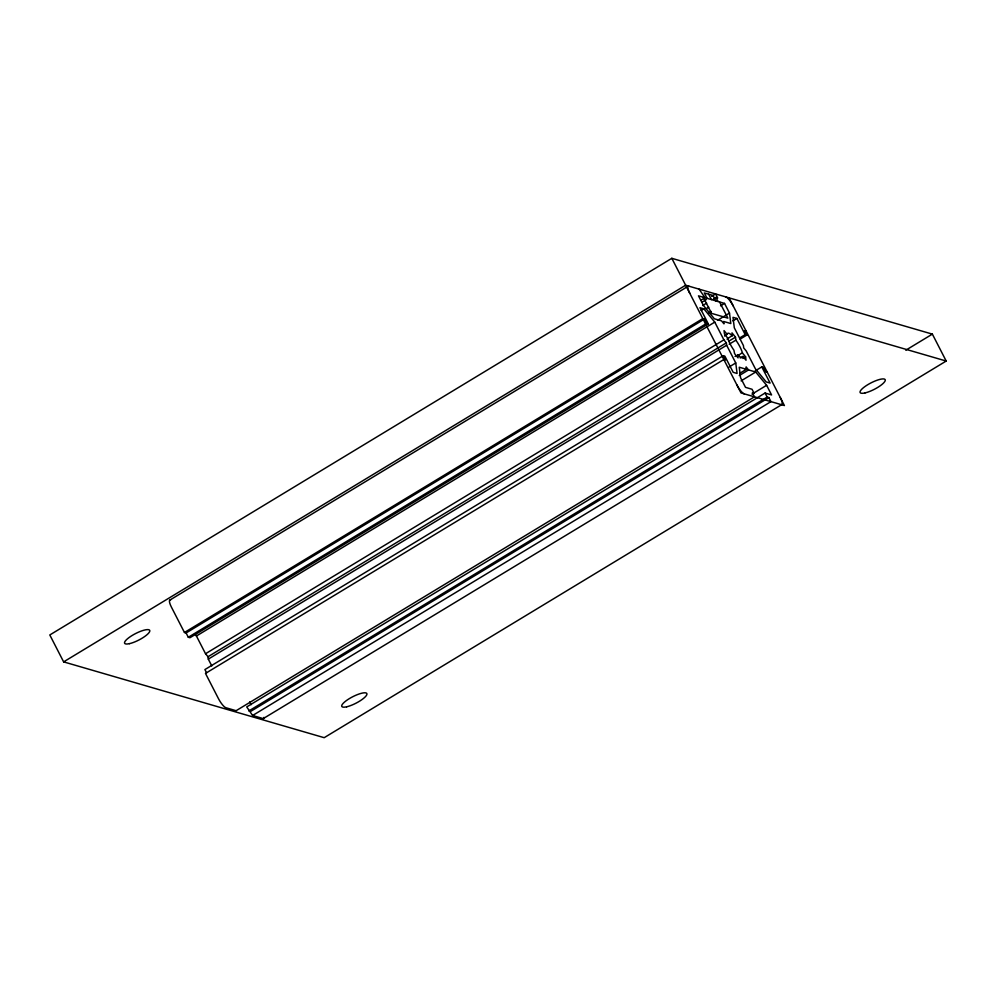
<?xml version="1.0" encoding="UTF-8"?>
<svg xmlns="http://www.w3.org/2000/svg" width="996" height="996" viewBox="0 0 996 996"><rect width="100%" height="100%" fill="white"/><g stroke="black" fill="none" stroke-linecap="round" stroke-linejoin="round"><path stroke-width="1.49" d="M724.54 336.026L727.192 334.183A14.093 3.573 58.8 0 1 732.085 335.602L727.055 339.138M740.215 357.975L742.867 356.593A14.093 3.573 58.8 0 1 737.986 355.174L735.036 356.468M671.814 258.313L49.8 634.962L63.632 661.879L324.186 737.687L946.2 361.038L932.368 334.121L671.814 258.313L740.987 392.91L784.412 405.546L729.072 297.866M63.632 661.879L685.646 285.23L946.2 361.038M169.855 600.078L688.211 286.213M701.01 300.145L704.994 297.729L699.117 289.151M702.317 302L706.313 299.584M711.63 296.36L715.614 293.945L717.693 297.991L715.95 297.48L713.298 299.086M702.666 305.535L706.65 303.12M701.209 310.453L703.873 308.847L714.767 322.119L723.88 339.848L726.345 342.861L726.644 345.239L735.758 362.967L737.077 373.45L733.181 372.317L724.876 356.17L723.245 355.697L204.902 669.573L206.57 672.798M706.064 308.76L708.729 307.154M708.592 313.068L711.244 311.462M720.556 305.834L724.54 303.419L729.495 313.068L730.815 323.551L723.669 321.471L723.968 323.849L721.49 320.849L714.344 318.77L703.45 305.486L698.482 295.837L724.54 303.419M184.459 632.485L702.803 318.608L704.433 319.081L706.65 323.389L708.281 323.862L189.925 637.739L188.306 637.266L186.09 632.958L184.459 632.485L171.449 607.187A9.4 2.378 58.8 0 1 170.565 600.053M186.09 632.958L704.433 319.081M188.306 637.266L706.65 323.389M194.606 633.792L196.424 635.996L714.767 322.119M717.543 320.314L729.495 313.068M732.894 320.874L736.891 318.459L745.182 334.606L746.813 335.079L740.165 339.101M196.424 635.996L205.537 653.725L723.88 339.848M728.835 341.167L735.484 337.146L731.985 332.888L732.371 335.926M211.799 665.926L208.301 659.115L208.002 656.738L726.345 342.861M208.301 659.115L726.644 345.239M729.209 344.205L735.857 340.171L735.484 337.146M739.866 337.831L745.182 334.606M737.127 356.219L742.381 352.671A14.093 3.573 58.8 0 0 736.156 340.557L735.857 340.171M742.941 358.448L745.593 356.842L742.443 352.995M729.109 366.989L735.758 362.967M739.754 373.326L746.402 369.304L746.104 366.926L748.569 369.927L755.715 372.018L766.621 385.29L771.576 394.939L765.065 393.047L246.722 706.923L252.611 715.502L262.807 718.477A9.4 2.378 58.8 0 0 263.94 717.381M739.269 375.567L748.569 369.927M755.142 370.935L761.791 366.914L763.422 367.387L765.625 371.695L767.256 372.168M741.099 380.87L755.715 372.018M752.005 394.142L766.621 385.29M248.801 710.957L767.144 397.08L768.875 397.591L770.954 401.625L252.611 715.502M250.531 711.468L768.875 397.591M263.517 718.44L781.86 404.575M905.787 350.219L932.368 334.121M703.873 308.847L699.976 307.714L708.281 323.862M736.891 318.459L732.994 317.326L734.313 327.809L743.414 345.537L743.713 347.915L746.191 350.928L755.304 368.657L766.198 381.929L770.095 383.062L761.791 366.914M746.228 331.245L744.597 330.772L746.813 335.079M746.402 369.304L739.244 367.225L740.563 377.708L745.518 387.357L752.042 389.262L754.109 393.296L752.378 392.785L754.458 396.831L236.102 710.708L225.905 707.733A9.4 2.378 58.8 0 1 218.498 698.706L205.487 673.408L723.831 359.531L725.462 360.004L723.245 355.697M727.192 334.419L724.042 330.585L724.466 333.946L727.69 338.105A14.093 3.573 58.8 0 0 733.915 350.219L734.587 353.63L738.073 357.888L737.7 354.85M742.867 356.356L746.016 360.203L745.593 356.842M205.537 653.725L208.002 656.738M719.56 301.962L727.864 318.122L711.58 313.379L703.276 297.231M715.95 297.48L718.029 301.514M765.065 393.047L767.144 397.08M715.763 300.867L712.999 295.476L704.309 292.949L707.073 298.339M708.654 294.218L711.418 299.597M249.685 701.919L251.104 704.682M725.823 296.92A9.4 2.378 58.8 0 1 733.23 305.946M780.266 397.466A9.4 2.378 58.8 0 1 781.163 404.6M689.805 293.31A9.4 2.378 58.8 0 1 688.908 286.176M744.249 393.856A9.4 2.378 58.8 0 1 736.841 384.842M129.53 643.64A14.093 3.623 -27.2 0 0 149.724 631.402A14.093 3.623 -27.2 0 0 132.294 635.386A14.093 3.623 -27.2 0 0 129.53 643.64M346.645 706.811A14.093 3.623 -27.2 0 0 366.852 694.586A14.093 3.623 -27.2 0 0 349.422 698.57A14.093 3.623 -27.2 0 0 346.645 706.811M865.001 392.934A14.093 3.623 -27.2 0 0 885.195 380.709A14.093 3.623 -27.2 0 0 867.765 384.693A14.093 3.623 -27.2 0 0 865.001 392.934"/></g></svg>
